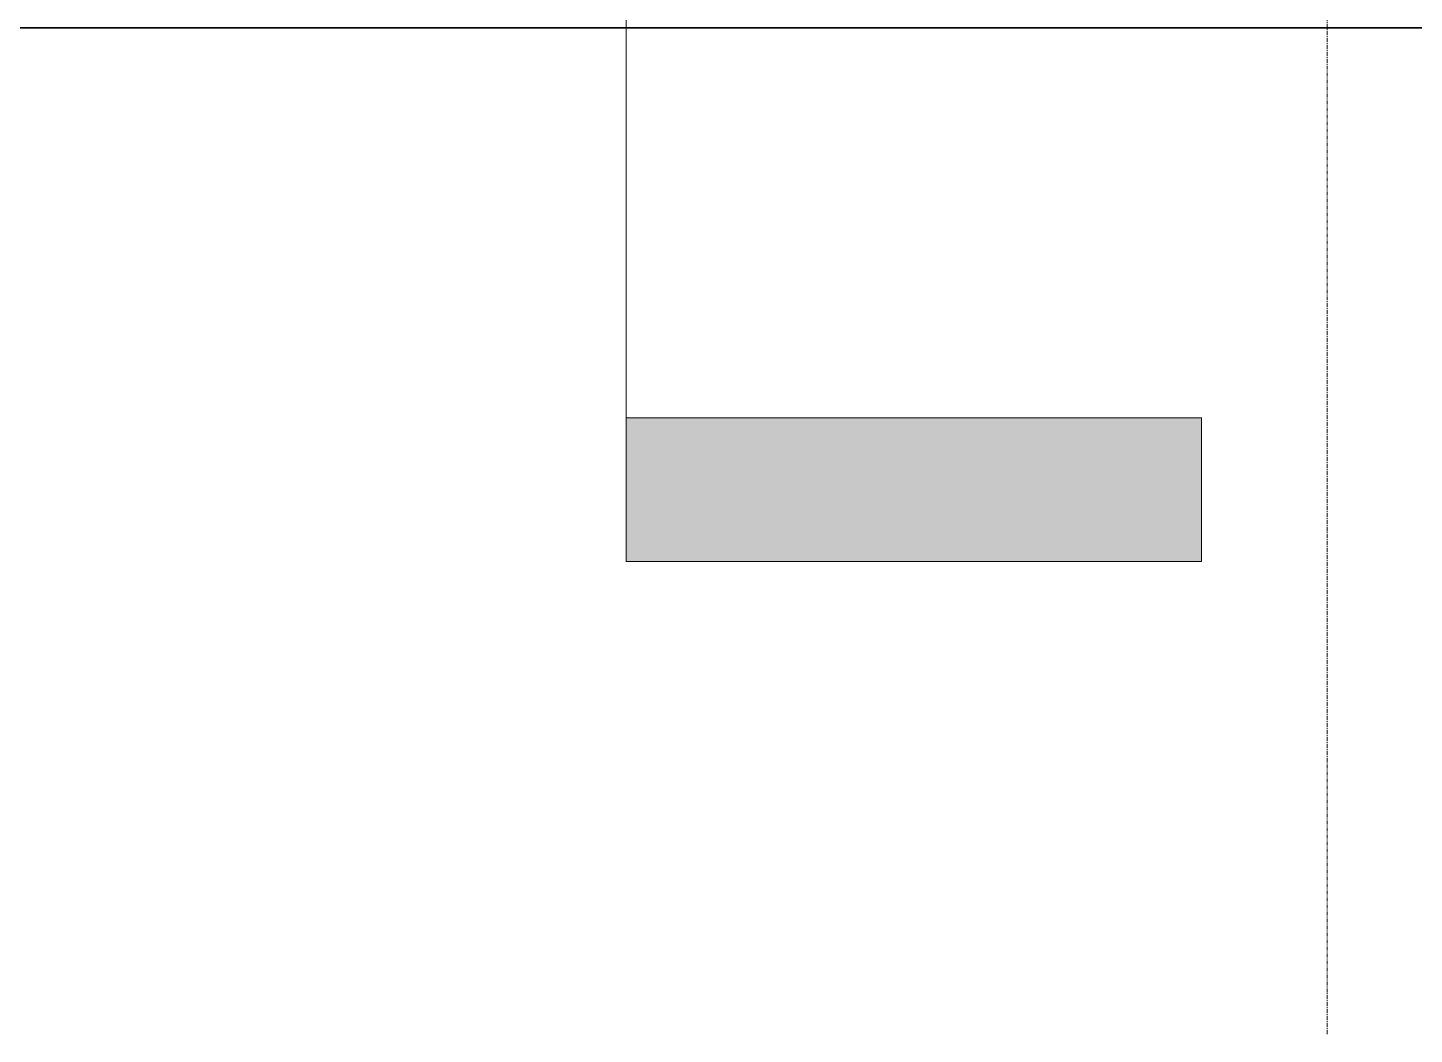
# Model space of a CAD drawing. Header units: inches. Extents: x -23034 to -8288, y -132 to 853.
# Drawn here: x -12279.7 to -12106.2, y -132 to -6 of the extents above; entities that cross this region are included whole.
import ezdxf

# ---------------------------------------------------------------- set-up
doc = ezdxf.new("R2010")
doc.units = ezdxf.units.IN
doc.header["$MEASUREMENT"] = 0
doc.linetypes.add('Grid Line 1_2_', pattern=[0.875, 0.5, -0.125, 0.125, -0.125])
for name, color, linetype, lineweight in [('C-BLDG-PADS', 91, 'Continuous', 9), ('C-TOPO', 7, 'Continuous', 9), ('G-ANNO-SYMB', 111, 'Continuous', 9), ('S-GRID', 1, 'Continuous', 9)]:
    doc.layers.add(name, color=color, linetype=linetype, lineweight=lineweight)

# ---------------------------------------------------------------- blocks, each defined once
blk = doc.blocks.new('Section - 3_32_ x 3_8_-18514-Section 5')
at = {"layer": 'G-ANNO-SYMB'}
blk.add_hatch(color=256, dxfattribs=at).paths.add_polyline_path([(22141.39, -54.82), (22069.39, -54.82), (22069.39, -72.82), (22141.39, -72.82)], flags=0)
for p, q in [((22069.39, -72.82), (22069.39, -54.82)), ((22069.39, -54.82), (22141.39, -54.82)), ((22141.39, -54.82), (22141.39, -72.82)), ((22141.39, -72.82), (22069.39, -72.82))]:
    blk.add_line(p, q, dxfattribs=at)

msp = doc.modelspace()

# ---------------------------------------------------------------- linework, layer by layer
at = {"layer": 'C-BLDG-PADS'}
msp.add_line((-13538.82074, -6), (-11861.82074, -6), dxfattribs=at)
at = {"layer": 'C-TOPO'}
msp.add_line((-11948.64259, -6.00628), (-13538.8213, -6.00628), dxfattribs=at)
at = {"layer": 'C-TOPO', "lineweight": 35}
msp.add_line((-13538.82074, -6.00628), (-11948.64204, -6.00628), dxfattribs=at)
at = {"layer": 'G-ANNO-SYMB'}
msp.add_line((-12204.79425, 545.15708), (-12204.79425, -54.81697), dxfattribs=at)
at = {"layer": 'S-GRID', "linetype": 'Grid Line 1_2_'}
msp.add_line((-12117.07074, -132), (-12117.07074, 648.65882), dxfattribs=at)
msp.add_line((-12117.07074, -132), (-12117.07074, 648.65882), dxfattribs=at)

# ---------------------------------------------------------------- block references
at = {"layer": 'G-ANNO-SYMB'}
msp.add_blockref('Section - 3_32_ x 3_8_-18514-Section 5', (-34274.18271, 0), dxfattribs=at)

doc.saveas('drawing.dxf')
